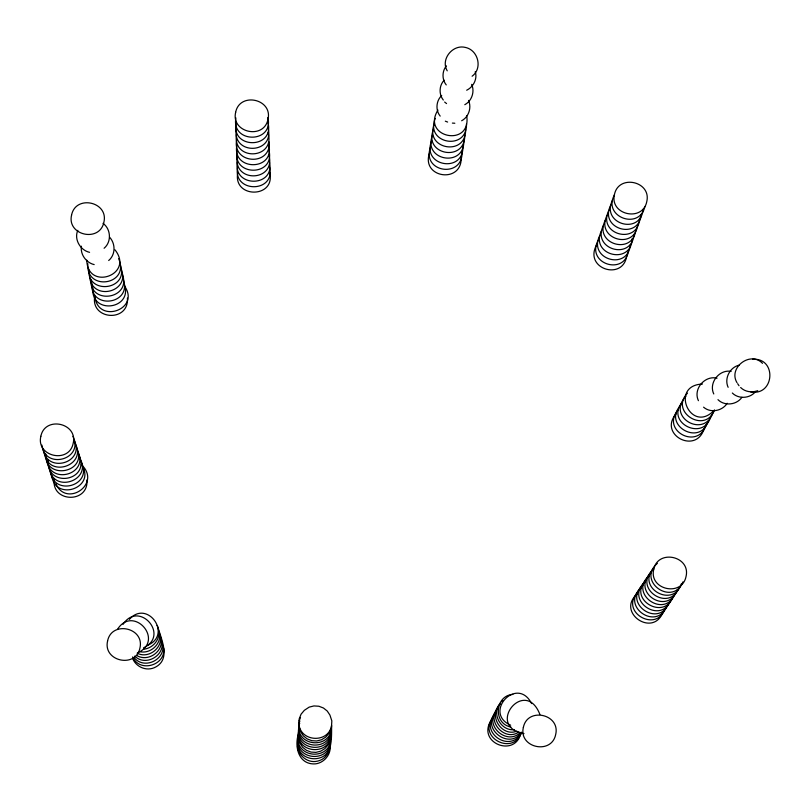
<?xml version="1.0" encoding="UTF-8"?>
<svg xmlns="http://www.w3.org/2000/svg" width="811" height="811" viewBox="0 0 811 811"><rect width="100%" height="100%" fill="white"/><g stroke="black" fill="none" stroke-linecap="round" stroke-linejoin="round"><path stroke-width="1.22" d="M45.72 453.947C44.483 481.045 88.713 472.752 76.589 447.662M48.244 460.253C45.882 488.425 90.68 481.552 79.042 455.235M54.236 479.179C51.042 502.607 88.875 503.773 86.939 479.93M81.424 246.199C80.107 254.411 86.179 262.734 94.177 264.599M86.787 260.149C87.436 291.392 134.778 274.777 114.98 249.829M87.852 263.707C85.49 291.879 130.287 284.996 118.649 258.679M88.774 269.769C87.284 295.133 128.767 290.237 120.555 265.613M90.771 279.389C89.484 305.656 132.213 299.066 122.218 274.017M91.836 282.948C89.474 311.11 134.271 304.237 122.633 277.92M92.829 287.753C90.467 315.925 135.275 309.052 123.627 282.725M94.786 296.056C90.112 320.092 129.192 322.788 127.418 298.063M158.976 631.211C159.808 640.021 152.661 648.263 143.952 649.165M159.767 634.03C160.882 644.633 150.197 654.031 139.827 651.679M160.548 636.848C161.987 648.82 147.916 658.927 137.171 653.169M161.338 639.666C162.829 652.237 147.683 662.141 136.806 655.541M162.129 642.484C163.994 656.606 144.743 666.48 134.738 656.069M162.91 645.292C164.815 660.063 144.358 669.521 134.565 658.126M163.7 648.111C166.032 665.334 139.543 673.16 132.69 656.9M235.9 117.919C231.023 143.76 274.108 143.527 267.863 117.483M236.082 123.424C231.216 149.275 274.29 149.031 268.056 122.988M236.275 128.929C232.108 156.036 275.527 154.019 267.914 127.276M236.467 134.433C232.291 161.541 275.71 159.524 268.096 132.791M236.65 139.938C231.976 163.974 271.056 166.671 269.282 141.945M236.842 145.443C231.966 171.293 275.051 171.05 268.806 145.017M237.035 150.947C232.159 176.798 275.233 176.565 268.999 150.522M237.217 156.452C233.051 183.56 276.47 181.542 268.857 154.81M237.41 161.957C232.534 187.807 275.618 187.574 269.374 161.531M237.593 167.471C232.727 193.312 275.801 193.079 269.566 167.036M237.735 172.865C232.858 198.705 275.943 198.472 269.698 172.429M298.184 734.705C294.434 747.661 298.975 764.783 315.175 763.891C324.643 763.019 332.601 752.851 329.53 743.515M331.567 725.308C331.648 738.192 332.703 759.552 315.347 761.499C306.507 762.34 298.549 755.153 297.455 746.566M461.175 157.405C462.27 184.087 420.848 178.096 429.485 153.056M462.047 151.921C463.132 178.602 421.71 172.611 430.347 147.572M462.929 146.315C463.841 173.939 421.041 166.123 431.705 140.8M463.821 140.709C464.733 168.333 421.933 160.517 432.598 135.194M464.713 135.102C465.615 162.727 422.815 154.911 433.479 129.598M465.595 129.507C466.507 157.121 423.707 149.305 434.372 123.992M466.487 123.901C467.4 151.515 424.599 143.699 435.264 118.386M626.832 254.857C624.237 281.305 584.042 269.353 596.217 245.662M628.566 249.869C625.96 276.318 585.775 264.366 597.95 240.674M630.39 244.8C627.795 271.249 587.6 259.297 599.775 235.606M632.286 238.475C631.374 266.018 589.212 255.161 601.6 230.537M634.04 234.663C631.445 261.112 591.249 249.159 603.425 225.468M635.865 229.594C633.269 256.043 593.074 244.091 605.249 220.399M637.699 224.525C635.094 250.974 594.899 239.022 607.084 215.331M639.595 218.2C638.683 245.743 596.511 234.886 608.909 210.262M641.349 214.388C638.744 240.837 598.548 228.884 610.734 205.193M643.174 209.319C640.568 235.768 600.383 223.826 612.558 200.124M77.826 230.344C73.781 239.225 80.309 250.305 89.575 252.333M299.087 721.02L300.486 717.512M298.935 723.3L299.867 720.969M298.783 725.581L299.725 723.25M298.042 736.986L298.975 734.644M331.547 725.886C328.09 743.667 300.182 741.862 298.914 723.878M331.273 730.326C327.816 748.107 299.918 746.302 298.651 728.319M331.131 732.607C327.674 750.388 299.766 748.583 298.499 730.599M330.979 734.888C327.522 752.669 299.614 750.864 298.347 732.88M330.827 737.169C327.37 754.95 299.472 753.135 298.205 735.161M330.675 739.45L328.81 744.123L324.836 748.624L320.7 751.189L315.945 752.375L311.029 752.071L306.436 750.307L302.625 747.255L299.371 742.318L298.053 737.442L299.208 718.86L301.074 714.187L304.348 710.314L309.184 707.121L313.938 705.935L318.855 706.239L323.447 708.003L327.259 711.054L329.935 715.089L331.831 720.867L331.425 728.045L329.56 732.728L325.586 737.229L321.45 739.784L316.685 740.98L311.769 740.676L307.187 738.912L303.365 735.861L300.699 731.816L298.793 726.038M330.533 741.73C327.076 759.512 299.168 757.697 297.901 739.723M330.381 744.011C326.924 761.782 299.016 759.978 297.749 742.004M330.229 746.292C326.782 764.063 298.874 762.259 297.607 744.285M614.383 195.066C602.38 216.689 639.139 230.659 644.857 206.764M490.25 721.8C478.247 743.434 515.005 757.403 520.723 733.509M495.105 712.18C485.404 727.305 507.818 745.471 520.439 732.424M521.432 732.181C514.184 756.257 477.263 737.949 492.733 717.765M704.151 428.441C696.608 455.093 657.67 434.564 676.293 413.64M706.28 424.346C698.747 451.007 659.809 430.479 678.432 409.545M708.084 421.416C700.136 446.78 661.948 425.055 680.693 405.449M710.811 416.144C704.374 442.117 664.787 422.926 682.304 402.124M713.072 412.049C705.104 439.339 665.73 417.158 685.873 396.467M714.4 410.285C705.205 434.25 669.197 411.876 687.485 393.142M662.739 612.65C652.673 637.781 615.985 612.082 637.172 594.108M665.132 608.341C657.184 633.705 618.996 611.981 637.74 592.375M666.693 606.435C656.636 631.566 619.939 605.878 641.126 587.894M668.73 603.364C658.664 628.495 621.976 602.796 643.164 584.822M670.768 600.292C660.701 625.423 624.004 599.724 645.201 581.751M673.262 596.044C665.314 621.408 627.136 599.684 645.88 580.078M674.833 594.139C664.767 619.269 628.079 593.581 649.266 575.597M677.337 589.891C667.828 616.461 630.056 591.837 651.304 572.525M678.898 587.985C669.247 612.538 632.915 588.533 652.632 570.072M681.402 583.748C673.454 609.112 635.266 587.387 654.011 567.781M682.974 581.842C672.907 606.973 636.209 581.274 657.407 563.3M104.092 248.257C111.715 241.901 110.955 229.067 103.038 223.349M108.694 260.524C115.649 254.624 115.628 243.624 109.546 237.136M446.466 65.873C441.914 71.064 441.904 79.559 446.243 84.912M444.195 80.218C439.065 85.378 438.741 94.4 443.313 100.037M441.711 95.516C436.095 100.696 435.335 110.164 440.18 116.105M437.93 110.063C420.96 137.556 471.566 147.906 466.71 115.861M117.585 629.164C133.42 604.651 164.785 640.092 138.083 652.612M123.079 624.358C138.914 599.856 170.28 635.287 143.567 647.807M129.395 619.391C147.085 599.015 172.682 634.395 147.926 645.161M714.42 410.062C691.023 435.172 668.832 385.357 702.448 384.039M727.203 403.27C722.337 411.025 710.548 413.357 703.573 407.163M741.903 397.319C736.702 404.993 724.537 406.311 717.978 399.661M755.609 391.449C750.246 398.556 738.608 399.357 732.333 393.021M500.752 702.721C490.614 712.697 500.742 731.481 514.529 729.667M500.174 704.323C487.715 715.19 501.725 737.29 516.871 731.157M497.64 708.246C486.053 721.091 504.878 742.045 518.898 731.958M495.186 713.001C481.278 729.059 509.693 750.145 521.179 732.485M494.619 714.613C478.926 732.1 509.724 753.49 521.26 733.316M472.103 76.234C482.94 68.317 478.125 49.907 465.261 47.403C452.579 44.22 440.373 59.396 447.226 70.831M502.06 701.17L502.759 700.542M466.69 90.224C473.35 87.02 477.628 78.849 475.256 71.662M464.794 104.7C471.85 100.949 474.942 91.633 471.667 84.354M461.662 120.768C468.707 117.017 471.799 107.701 468.535 100.422M739.45 365.092C729.971 367.038 723.98 378.423 728.136 387.313M757.758 390.679C752.02 392.889 745.066 391.916 740.636 387.516M512.887 694.409C494.882 695.453 492.875 723.686 510.839 726.991M452.376 123.09L454.829 123.242M752.557 359.273C777.343 357.469 774.464 396.68 750.51 391.845M731.157 371.367C719.215 369.147 708.459 382.924 713.771 393.953M717.036 378.169C704.729 375.179 692.868 389.108 698.423 400.685M524.007 733.61C484.684 726.676 525.173 676.273 539.923 714.521M445.33 121.174L447.621 122.055M510.677 725.196C482.525 712.808 517.104 675.127 531.59 703.563M444.651 102.054L446.557 103.575M762.502 363.348C750.469 350.626 727.893 367.718 737.006 382.711M737.675 383.725L739.014 385.742M124.701 286.324C140.435 309.143 98.435 324.197 95.019 297.13M74.034 441.863C89.768 464.683 47.758 479.737 44.352 452.67M78.931 456.988C94.664 479.818 52.664 494.872 49.248 467.805M82.884 466.173C100.128 484.836 66.309 507.301 55.868 483.873M81.374 464.561C97.117 487.381 55.107 502.435 51.701 475.368M119.643 263.484L120.221 264.396M120.636 268.299C132.142 291.423 92.515 302.28 89.626 277.088M72.909 436.318C84.415 459.442 44.787 470.299 41.898 445.107M74.136 440.099C85.642 463.223 46.004 474.09 43.125 448.888M77.815 451.443C89.311 474.577 49.684 485.434 46.805 460.242M81.485 462.797C92.991 485.921 53.354 496.778 50.475 471.586M157.07 625.433L157.658 626.345C161.298 639.565 171.709 660.042 154.131 667.767C145.97 671.204 136.299 666.885 132.801 658.897M157.861 628.251L158.439 629.164M158.652 631.07L159.23 631.972M159.432 633.888L160.02 634.79M160.223 636.706L160.801 637.608M161.014 639.514L161.592 640.426M161.794 642.332L162.382 643.245M162.494 645.232L163.072 646.134M330.452 729.718L331.121 732.151M329.712 741.112L330.371 743.545M40.834 436.318C35.968 456.705 69.117 463.993 73.183 443.343C78.049 422.957 44.899 415.668 40.834 436.318M71.571 215.108C66.705 235.494 99.844 242.783 103.909 222.133C108.775 201.736 75.636 194.447 71.571 215.108M107.589 640.984C102.723 661.37 135.863 668.659 139.928 648.009C144.794 627.623 111.654 620.324 107.589 640.984M235.656 112.293C230.79 132.69 263.93 139.979 267.995 119.329C272.861 98.932 239.721 91.643 235.656 112.293M523.348 727.447C518.482 747.833 551.622 755.122 555.687 734.472C560.553 714.075 527.414 706.787 523.348 727.447M614.434 194.589C609.568 214.976 642.707 222.265 646.772 201.615C651.638 181.218 618.499 173.929 614.434 194.589M653.707 569.464C648.841 589.861 681.98 597.149 686.045 576.489C690.911 556.103 657.772 548.814 653.707 569.464"/></g></svg>
